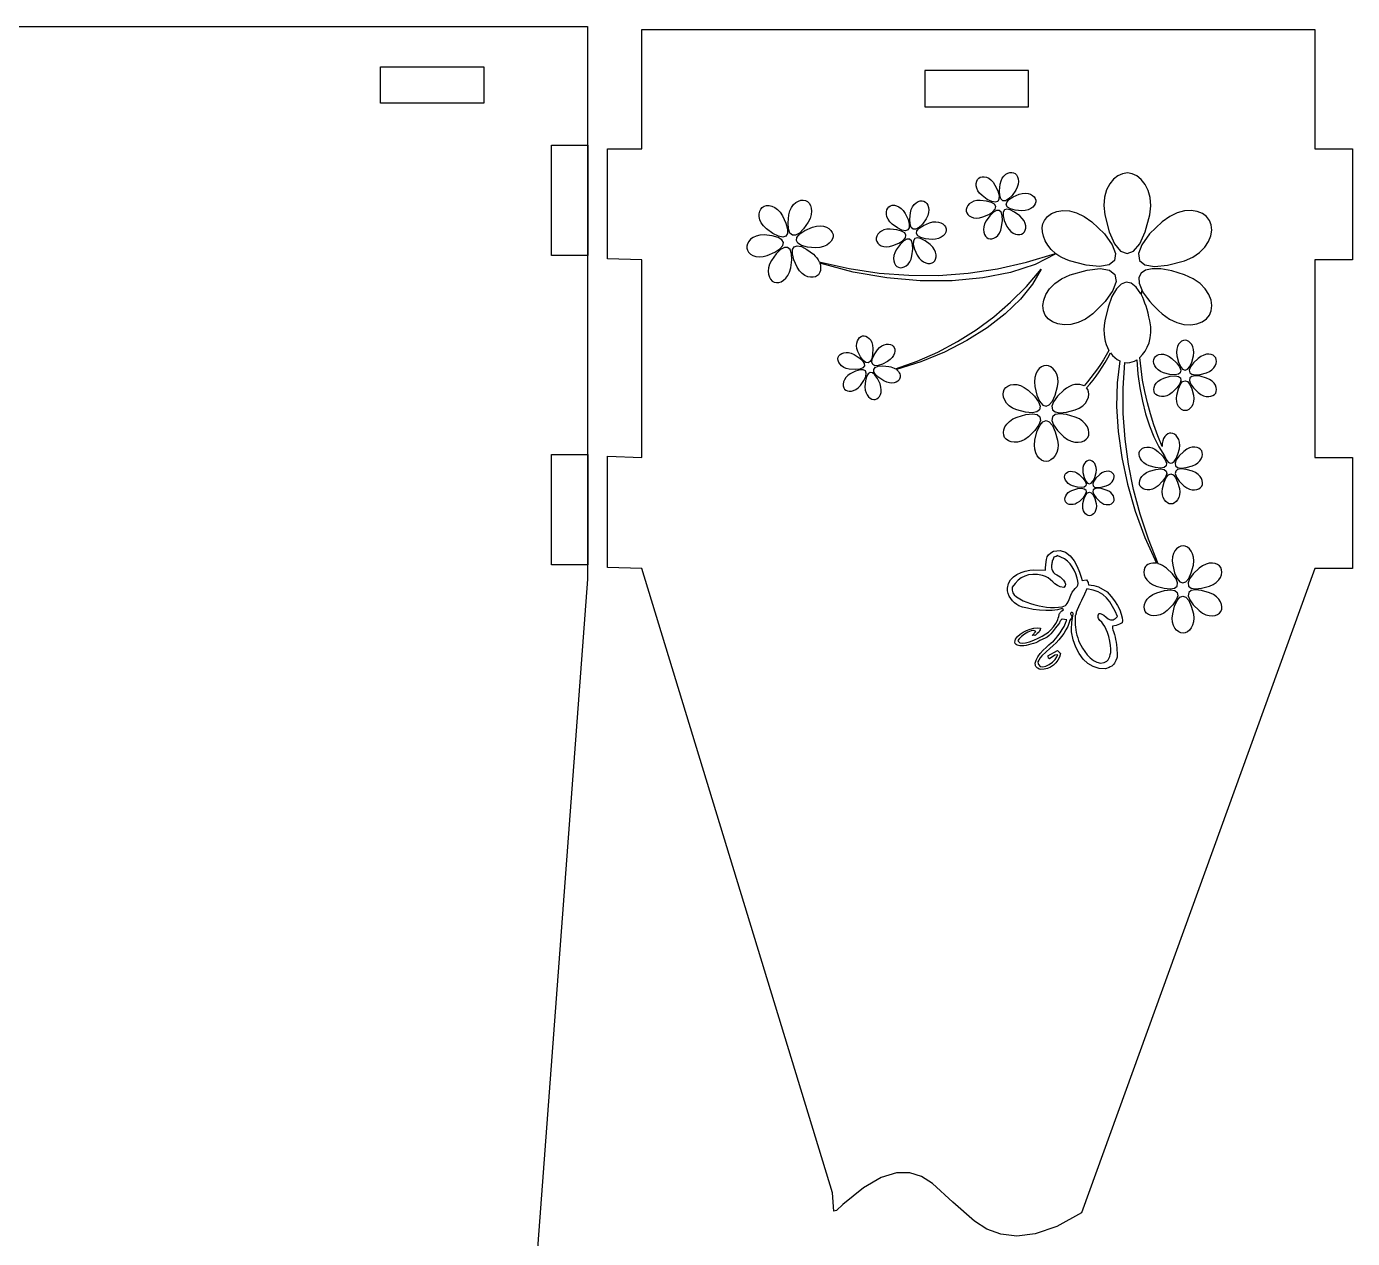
# Model space of a CAD drawing. Extents: x -1652 to 1470, y -458 to 1785.
# Drawn here: x 376 to 503.8, y 1661.8 to 1778.6 of the extents above; entities that cross this region are included whole.
import ezdxf

# ---------------------------------------------------------------- set-up
doc = ezdxf.new("R2010")
doc.units = 0
doc.layers.add('LAYER_1', color=7, linetype='CONTINUOUS')

msp = doc.modelspace()

# ---------------------------------------------------------------- linework, layer by layer
at = {"layer": 'LAYER_1', "color": 240}
for points in [[(406.9325, 1458.8646), (375.1075, 1458.5896), (373.5325, 1458.8146), (372.6075, 1459.5896), (372.1325, 1460.7646), (371.9575, 1462.2396), (350.3575, 1725.3146), (350.3575, 1778.5896), (430.0825, 1778.5896), (430.0825, 1725.3146), (410.4575, 1462.6146), (410.0825, 1461.1396), (409.4075, 1460.0146), (408.3575, 1459.2396), (406.9325, 1458.8646)], [(477.7075, 1664.2646), (475.3075, 1662.9396), (473.2325, 1662.2396), (471.4575, 1661.9896), (469.9075, 1662.1896), (468.5575, 1662.6896), (467.3825, 1663.4396), (465.3075, 1665.2896), (463.3325, 1667.0896), (462.2825, 1667.7396), (461.1325, 1668.0896), (459.8575, 1668.0896), (458.3825, 1667.6646), (456.6825, 1666.6646), (454.7075, 1665.0646), (454.0825, 1664.4896), (453.8325, 1664.4146), (453.7075, 1666.1646), (435.3075, 1726.3396), (432.0075, 1726.4396), (432.0075, 1737.1646), (435.3075, 1737.0646), (435.3075, 1756.0896), (432.0075, 1756.1896), (432.0075, 1766.8146), (435.3075, 1766.8146), (435.3075, 1778.3146), (500.1825, 1778.3146), (500.1825, 1766.8146), (503.8075, 1766.8146), (503.8075, 1756.0896), (500.1825, 1756.0896), (500.1825, 1737.0646), (503.8075, 1737.0646), (503.8075, 1726.3396), (500.1825, 1726.3396), (477.7075, 1664.2646)], [(420.1075, 1774.6896), (420.1075, 1771.1896), (410.1325, 1771.1896), (410.1325, 1774.6896), (420.1075, 1774.6896)], [(462.6075, 1774.3396), (462.6075, 1770.8396), (472.5825, 1770.8396), (472.5825, 1774.3396), (462.6075, 1774.3396)], [(430.1075, 1756.5146), (426.6075, 1756.5146), (426.6075, 1767.1646), (430.1075, 1767.1646), (430.1075, 1756.5146)], [(430.1075, 1726.6896), (426.6075, 1726.6896), (426.6075, 1737.3396), (430.1075, 1737.3396), (430.1075, 1726.6896)]]:
    msp.add_lwpolyline(points, close=True, dxfattribs=at)
at = {"layer": 'LAYER_1', "color": 250}
for points in [[(467.7885, 1763.967), (467.9359, 1764.054), (468.114, 1764.1016), (468.3143, 1764.1053), (468.5284, 1764.0608), (468.7479, 1763.9636), (468.9643, 1763.8095), (469.1692, 1763.5939), (469.3543, 1763.3126), (469.6201, 1762.7449), (469.7455, 1762.2877), (469.7405, 1761.9487), (469.615, 1761.7357), (469.3789, 1761.6565), (469.0423, 1761.7186), (468.6149, 1761.93), (468.1069, 1762.2983), (467.8767, 1762.5262), (467.7113, 1762.7662), (467.6056, 1763.0095), (467.5542, 1763.2472), (467.552, 1763.4706), (467.5938, 1763.6709), (467.6744, 1763.8393), (467.7885, 1763.967)], [(471.1404, 1764.5002), (471.2891, 1764.4159), (471.419, 1764.2853), (471.5222, 1764.1135), (471.5905, 1763.9056), (471.616, 1763.6667), (471.5908, 1763.4019), (471.5068, 1763.1164), (471.3561, 1762.8152), (470.9972, 1762.3019), (470.6638, 1761.9652), (470.3677, 1761.8003), (470.1205, 1761.8026), (469.9339, 1761.9673), (469.8196, 1762.2899), (469.7894, 1762.7656), (469.8548, 1763.3898), (469.9367, 1763.7032), (470.0617, 1763.9664), (470.2195, 1764.1796), (470.3997, 1764.343), (470.5922, 1764.4566), (470.7867, 1764.5205), (470.9728, 1764.535), (471.1404, 1764.5002)], [(482.1139, 1764.4748), (481.6588, 1764.4059), (481.2061, 1764.2026), (480.7812, 1763.8699), (480.4089, 1763.413), (480.1145, 1762.8369), (479.923, 1762.1467), (479.8595, 1761.3475), (479.9492, 1760.4444), (480.3563, 1758.807), (480.8696, 1757.6384), (481.4552, 1756.9381), (482.0789, 1756.7056), (482.7069, 1756.9405), (483.305, 1757.6422), (483.8393, 1758.8103), (484.2757, 1760.4444), (484.3721, 1761.3118), (484.312, 1762.0942), (484.1214, 1762.7822), (483.8261, 1763.3663), (483.4519, 1763.8371), (483.0245, 1764.1851), (482.5699, 1764.4008), (482.1139, 1764.4748)], [(473.2788, 1761.8634), (473.2801, 1761.6924), (473.2319, 1761.5145), (473.1346, 1761.3392), (472.9887, 1761.176), (472.7945, 1761.0344), (472.5524, 1760.924), (472.2628, 1760.8542), (471.9261, 1760.8346), (471.3024, 1760.8883), (470.8443, 1761.0083), (470.5535, 1761.1821), (470.4319, 1761.3972), (470.4813, 1761.641), (470.7036, 1761.9011), (471.1005, 1762.165), (471.6739, 1762.4201), (471.9863, 1762.5062), (472.2768, 1762.53), (472.5404, 1762.5004), (472.772, 1762.4262), (472.9666, 1762.3165), (473.1193, 1762.1802), (473.225, 1762.0262), (473.2788, 1761.8634)], [(446.9312, 1761.1576), (447.1145, 1761.2651), (447.3357, 1761.3236), (447.5845, 1761.3279), (447.8502, 1761.2724), (448.1225, 1761.1518), (448.3911, 1760.9605), (448.6453, 1760.6931), (448.8748, 1760.3443), (449.2046, 1759.64), (449.3602, 1759.0728), (449.354, 1758.6523), (449.1982, 1758.3881), (448.9053, 1758.2898), (448.4876, 1758.367), (447.9573, 1758.6294), (447.3268, 1759.0866), (447.0411, 1759.3694), (446.8359, 1759.6671), (446.7047, 1759.9689), (446.6409, 1760.264), (446.6382, 1760.5412), (446.69, 1760.7899), (446.7899, 1760.999), (446.9312, 1761.1576)], [(451.0919, 1761.8187), (451.2764, 1761.7138), (451.4376, 1761.5517), (451.5656, 1761.3385), (451.6504, 1761.0806), (451.6821, 1760.7843), (451.6507, 1760.4558), (451.5464, 1760.1016), (451.3591, 1759.7279), (450.9137, 1759.0905), (450.5001, 1758.6723), (450.1327, 1758.4675), (449.826, 1758.4703), (449.5945, 1758.6748), (449.4527, 1759.0753), (449.4152, 1759.6658), (449.4965, 1760.4405), (449.5979, 1760.8295), (449.7528, 1761.1562), (449.9484, 1761.4207), (450.172, 1761.6234), (450.4109, 1761.7643), (450.6524, 1761.8437), (450.8836, 1761.8618), (451.0919, 1761.8187)], [(459.1282, 1761.2234), (459.2769, 1761.3108), (459.4563, 1761.3584), (459.658, 1761.3619), (459.8735, 1761.3169), (460.0944, 1761.219), (460.3121, 1761.0637), (460.5184, 1760.8468), (460.7046, 1760.5637), (460.9719, 1759.9927), (461.098, 1759.5328), (461.0929, 1759.1918), (460.9666, 1758.9776), (460.7291, 1758.8978), (460.3904, 1758.9604), (459.9604, 1759.1732), (459.4492, 1759.5439), (459.2175, 1759.7732), (459.0511, 1760.0147), (458.9447, 1760.2595), (458.893, 1760.4987), (458.8907, 1760.7236), (458.9327, 1760.9252), (459.0136, 1761.0948), (459.1282, 1761.2234)], [(462.5019, 1761.759), (462.6515, 1761.6742), (462.7822, 1761.5429), (462.886, 1761.3701), (462.9549, 1761.1611), (462.9806, 1760.9208), (462.9552, 1760.6545), (462.8706, 1760.3672), (462.7187, 1760.0642), (462.3575, 1759.5475), (462.0221, 1759.2084), (461.7242, 1759.0424), (461.4755, 1759.0447), (461.2878, 1759.2105), (461.1729, 1759.5351), (461.1425, 1760.0139), (461.2083, 1760.6421), (461.2906, 1760.9574), (461.4163, 1761.2222), (461.575, 1761.4367), (461.7564, 1761.6011), (461.9502, 1761.7153), (462.1459, 1761.7796), (462.3332, 1761.7941), (462.5019, 1761.759)], [(466.574, 1760.7965), (466.6259, 1760.6334), (466.7268, 1760.4791), (466.8736, 1760.3426), (467.0628, 1760.2328), (467.2912, 1760.1585), (467.5553, 1760.1287), (467.852, 1760.1523), (468.1778, 1760.2382), (468.7543, 1760.4829), (469.1527, 1760.7392), (469.3752, 1760.9946), (469.424, 1761.2368), (469.3012, 1761.4532), (469.0091, 1761.6314), (468.5498, 1761.759), (467.9256, 1761.8236), (467.6019, 1761.8085), (467.3185, 1761.7409), (467.0773, 1761.631), (466.8804, 1761.4887), (466.7297, 1761.3241), (466.6271, 1761.1471), (466.5745, 1760.9679), (466.574, 1760.7965)], [(472.0691, 1758.6645), (472.1843, 1758.7905), (472.2673, 1758.9548), (472.312, 1759.1499), (472.3124, 1759.3686), (472.2626, 1759.6034), (472.1565, 1759.847), (471.988, 1760.0922), (471.7513, 1760.3315), (471.2507, 1760.7084), (470.8293, 1760.9253), (470.4966, 1760.9903), (470.2623, 1760.9116), (470.136, 1760.6971), (470.1275, 1760.355), (470.2464, 1759.8933), (470.5024, 1759.3201), (470.6775, 1759.0478), (470.878, 1758.8364), (471.0941, 1758.6828), (471.3162, 1758.5836), (471.5345, 1758.5354), (471.7392, 1758.5351), (471.9206, 1758.5792), (472.0691, 1758.6645)], [(474.1154, 1759.9055), (474.4022, 1760.2651), (474.8043, 1760.5553), (475.3045, 1760.7569), (475.886, 1760.8508), (476.5318, 1760.8178), (477.225, 1760.6386), (477.9486, 1760.2942), (478.6857, 1759.7653), (479.9003, 1758.593), (480.656, 1757.5635), (480.97, 1756.7061), (480.8598, 1756.0497), (480.3427, 1755.6234), (479.4362, 1755.4562), (478.1576, 1755.5773), (476.5242, 1756.0156), (476.1534, 1756.1565), (475.8126, 1756.3184), (475.5013, 1756.4991), (475.2191, 1756.6962), (473.2335, 1755.6676), (470.8603, 1754.8839), (468.1709, 1754.353), (465.2365, 1754.0828), (462.1284, 1754.0814), (458.918, 1754.3567), (455.6765, 1754.9165), (452.4753, 1755.7689), (452.5263, 1755.5808), (452.5506, 1755.3991), (452.5502, 1755.2263), (452.527, 1755.0646), (452.4829, 1754.9163), (452.4198, 1754.784), (452.3397, 1754.6698), (452.2445, 1754.5762), (452.06, 1754.4703), (451.8346, 1754.4155), (451.5805, 1754.416), (451.3096, 1754.4757), (451.0341, 1754.5988), (450.766, 1754.7895), (450.5174, 1755.0518), (450.3003, 1755.3899), (449.9827, 1756.1014), (449.8351, 1756.6745), (449.8456, 1757.0991), (450.0021, 1757.3653), (450.2928, 1757.4629), (450.7056, 1757.3821), (451.2286, 1757.1126), (451.8499, 1756.6447), (452.0369, 1756.4679), (452.1922, 1756.2872), (452.3175, 1756.1045), (452.4144, 1755.9218), (455.3136, 1755.2693), (458.1981, 1754.8325), (461.0679, 1754.6109), (463.923, 1754.6041), (466.7633, 1754.8116), (469.5887, 1755.2329), (472.3991, 1755.8677), (475.1945, 1756.7155), (474.7719, 1757.0971), (474.4359, 1757.5089), (474.1843, 1757.9383), (474.0148, 1758.3727), (473.9254, 1758.7992), (473.9138, 1759.2054), (473.9779, 1759.5783), (474.1154, 1759.9055)], [(464.6533, 1759.1057), (464.6546, 1758.9338), (464.6061, 1758.7549), (464.5082, 1758.5786), (464.3614, 1758.4144), (464.166, 1758.2719), (463.9225, 1758.1607), (463.6312, 1758.0904), (463.2925, 1758.0704), (462.6645, 1758.1245), (462.2033, 1758.2452), (461.9106, 1758.4202), (461.7883, 1758.6366), (461.8381, 1758.8821), (462.0619, 1759.1439), (462.4614, 1759.4097), (463.0385, 1759.6667), (463.353, 1759.7531), (463.6454, 1759.7769), (463.9106, 1759.747), (464.1435, 1759.6723), (464.3393, 1759.5619), (464.4929, 1759.4247), (464.5992, 1759.2696), (464.6533, 1759.1057)], [(468.7125, 1758.1602), (468.8796, 1758.1238), (469.0636, 1758.1343), (469.2551, 1758.1934), (469.4448, 1758.3024), (469.6232, 1758.4631), (469.7811, 1758.677), (469.909, 1758.9456), (469.9976, 1759.2705), (470.0741, 1759.8922), (470.0514, 1760.3654), (469.9415, 1760.6859), (469.7561, 1760.8493), (469.5072, 1760.8512), (469.2067, 1760.6875), (468.8663, 1760.3537), (468.498, 1759.8455), (468.3497, 1759.5575), (468.2667, 1759.2782), (468.2415, 1759.0143), (468.2664, 1758.7725), (468.3336, 1758.5595), (468.4354, 1758.382), (468.5643, 1758.2467), (468.7125, 1758.1602)], [(490.0336, 1759.9055), (489.7464, 1760.2651), (489.344, 1760.5553), (488.8434, 1760.7569), (488.2616, 1760.8508), (487.6155, 1760.8178), (486.922, 1760.6386), (486.1981, 1760.2942), (485.4608, 1759.7653), (484.2469, 1758.5929), (483.4919, 1757.5635), (483.1785, 1756.706), (483.2892, 1756.0495), (483.8066, 1755.6232), (484.7133, 1755.456), (485.9919, 1755.5771), (487.625, 1756.0156), (488.4238, 1756.3657), (489.0709, 1756.8093), (489.571, 1757.319), (489.929, 1757.8676), (490.1494, 1758.4278), (490.2372, 1758.9724), (490.197, 1759.4741), (490.0336, 1759.9055)], [(445.4244, 1757.222), (445.4887, 1757.0199), (445.614, 1756.8286), (445.7961, 1756.6594), (446.0309, 1756.5231), (446.3143, 1756.4308), (446.6423, 1756.3937), (447.0105, 1756.4226), (447.4151, 1756.5287), (448.1305, 1756.8326), (448.625, 1757.1509), (448.9011, 1757.468), (448.9616, 1757.7687), (448.8092, 1758.0374), (448.4467, 1758.2588), (447.8766, 1758.4174), (447.1017, 1758.4979), (446.7001, 1758.4789), (446.3484, 1758.3949), (446.0492, 1758.2582), (445.8048, 1758.0814), (445.6177, 1757.8769), (445.4903, 1757.6572), (445.4251, 1757.4348), (445.4244, 1757.222)], [(453.7444, 1758.5462), (453.746, 1758.3341), (453.6863, 1758.1134), (453.5657, 1757.8959), (453.3848, 1757.6935), (453.144, 1757.5178), (452.8439, 1757.3807), (452.4848, 1757.2939), (452.0674, 1757.2691), (451.2928, 1757.3358), (450.7239, 1757.4848), (450.3628, 1757.7005), (450.2119, 1757.9675), (450.2733, 1758.2702), (450.5493, 1758.5933), (451.0421, 1758.921), (451.7539, 1759.2381), (452.1415, 1759.3447), (452.5019, 1759.374), (452.8288, 1759.337), (453.116, 1759.2448), (453.3573, 1759.1086), (453.5466, 1758.9393), (453.6777, 1758.7482), (453.7444, 1758.5462)], [(457.9062, 1758.0321), (457.9583, 1757.8682), (458.0599, 1757.7132), (458.2076, 1757.5759), (458.398, 1757.4654), (458.6279, 1757.3906), (458.8938, 1757.3604), (459.1923, 1757.384), (459.5203, 1757.4701), (460.1006, 1757.7164), (460.5016, 1757.9744), (460.7255, 1758.2316), (460.7747, 1758.4753), (460.6511, 1758.6932), (460.357, 1758.8727), (459.8947, 1759.0013), (459.2663, 1759.0664), (458.9407, 1759.051), (458.6555, 1758.9829), (458.4129, 1758.8722), (458.2147, 1758.7289), (458.063, 1758.5632), (457.9596, 1758.3851), (457.9067, 1758.2047), (457.9062, 1758.0321)], [(448.0782, 1753.9503), (448.2857, 1753.9052), (448.5141, 1753.9183), (448.7519, 1753.9915), (448.9872, 1754.1268), (449.2086, 1754.3262), (449.4044, 1754.5916), (449.563, 1754.925), (449.6728, 1755.3284), (449.7678, 1756.1), (449.7397, 1756.6873), (449.6034, 1757.085), (449.3734, 1757.2876), (449.0647, 1757.2899), (448.6918, 1757.0866), (448.2695, 1756.6722), (447.8125, 1756.0415), (447.6282, 1755.6844), (447.5251, 1755.338), (447.4938, 1755.0106), (447.5247, 1754.7106), (447.6081, 1754.4462), (447.7346, 1754.2258), (447.8945, 1754.0577), (448.0782, 1753.9503)], [(460.058, 1755.38), (460.2265, 1755.3432), (460.4118, 1755.3537), (460.6046, 1755.413), (460.7955, 1755.5227), (460.9751, 1755.6843), (461.1339, 1755.8995), (461.2626, 1756.1698), (461.3518, 1756.4967), (461.4287, 1757.1223), (461.4058, 1757.5985), (461.2952, 1757.921), (461.1087, 1758.0854), (460.8583, 1758.0874), (460.5559, 1757.9226), (460.2136, 1757.5867), (459.8431, 1757.0754), (459.6937, 1756.7856), (459.6101, 1756.5045), (459.5847, 1756.239), (459.6097, 1755.9957), (459.6772, 1755.7814), (459.7797, 1755.6029), (459.9092, 1755.4668), (460.058, 1755.38)], [(463.4364, 1755.8865), (463.5523, 1756.0134), (463.6359, 1756.1788), (463.6809, 1756.3752), (463.6815, 1756.5952), (463.6313, 1756.8316), (463.5245, 1757.0768), (463.355, 1757.3234), (463.1165, 1757.5642), (462.6127, 1757.9435), (462.1886, 1758.1619), (461.8539, 1758.2275), (461.6181, 1758.1484), (461.4912, 1757.9326), (461.4827, 1757.5884), (461.6024, 1757.1238), (461.86, 1756.547), (462.0361, 1756.2728), (462.2378, 1756.0601), (462.4553, 1755.9054), (462.6787, 1755.8055), (462.8983, 1755.757), (463.1044, 1755.7565), (463.287, 1755.8008), (463.4364, 1755.8865)], [(473.803, 1755.1898), (472.9762, 1753.7493), (471.8029, 1752.3075), (470.3255, 1750.8982), (468.5864, 1749.5554), (466.628, 1748.3129), (464.4928, 1747.2045), (462.2232, 1746.2641), (459.8616, 1745.5257), (459.9681, 1745.4278), (460.0553, 1745.3235), (460.1234, 1745.2148), (460.1729, 1745.1041), (460.2039, 1744.9936), (460.2167, 1744.8856), (460.2117, 1744.7822), (460.189, 1744.6857), (460.1151, 1744.5462), (459.9954, 1744.4225), (459.8357, 1744.3221), (459.6421, 1744.2523), (459.4204, 1744.2204), (459.1766, 1744.2339), (458.9166, 1744.3), (458.6465, 1744.4262), (458.1653, 1744.747), (457.8456, 1745.0482), (457.684, 1745.3189), (457.6768, 1745.548), (457.8205, 1745.7244), (458.1116, 1745.8372), (458.5466, 1745.8753), (459.1219, 1745.8277), (459.3094, 1745.7908), (459.4785, 1745.7389), (459.6296, 1745.6738), (459.7628, 1745.5976), (461.8514, 1746.3406), (463.8444, 1747.2145), (465.742, 1748.2191), (467.5442, 1749.3539), (469.2513, 1750.6186), (470.8634, 1752.0131), (472.3806, 1753.5369), (473.803, 1755.1898)], [(474.1969, 1750.7617), (474.0289, 1751.1911), (473.9787, 1751.6852), (474.0545, 1752.2197), (474.2642, 1752.7703), (474.6161, 1753.3129), (475.1182, 1753.8233), (475.7786, 1754.2772), (476.6055, 1754.6504), (478.227, 1755.117), (479.4956, 1755.2571), (480.3947, 1755.1004), (480.9077, 1754.6765), (481.0183, 1754.0153), (480.7098, 1753.1465), (479.9658, 1752.0997), (478.7697, 1750.9048), (478.0666, 1750.3881), (477.359, 1750.0492), (476.6678, 1749.8705), (476.0141, 1749.8342), (475.4191, 1749.9228), (474.9038, 1750.1187), (474.4894, 1750.4042), (474.1969, 1750.7617)], [(478.1875, 1743.7577), (478.4988, 1744.1158), (478.8048, 1744.4949), (479.1046, 1744.8939), (479.3973, 1745.3116), (479.6821, 1745.7469), (479.958, 1746.1985), (480.2243, 1746.6653), (480.48, 1747.1462), (480.6809, 1746.8972), (480.8992, 1746.6843), (481.1308, 1746.5081), (481.3717, 1746.3696), (481.1202, 1744.2576), (481.0715, 1741.9717), (481.2238, 1739.552), (481.5751, 1737.0387), (482.1236, 1734.4718), (482.8674, 1731.8915), (483.8046, 1729.338), (484.9333, 1726.8512), (484.7395, 1726.872), (484.5563, 1726.8674), (484.3857, 1726.8399), (484.2297, 1726.7915), (484.0903, 1726.7247), (483.9695, 1726.6416), (483.8694, 1726.5445), (483.7919, 1726.4358), (483.7163, 1726.2369), (483.6976, 1726.0058), (483.738, 1725.7548), (483.8395, 1725.4967), (484.0044, 1725.244), (484.2349, 1725.0092), (484.533, 1724.8049), (484.901, 1724.6436), (485.6536, 1724.4418), (486.2427, 1724.3861), (486.6604, 1724.4631), (486.8986, 1724.6595), (486.9494, 1724.9619), (486.8047, 1725.3569), (486.4565, 1725.8311), (485.8968, 1726.3711), (485.6928, 1726.5279), (485.4899, 1726.6529), (485.2898, 1726.7479), (485.0942, 1726.8149), (484.1348, 1729.1892), (483.3348, 1731.578), (482.6939, 1733.9811), (482.2119, 1736.3984), (481.8886, 1738.8299), (481.7236, 1741.2756), (481.7166, 1743.7352), (481.8675, 1746.2087), (482.1139, 1746.1879), (482.3374, 1746.2061), (482.5637, 1746.26), (482.7897, 1746.3484), (483.0124, 1746.4702), (483.1261, 1745.0937), (483.3084, 1743.7575), (483.5562, 1742.4729), (483.8669, 1741.2513), (484.2374, 1740.1042), (484.6649, 1739.043), (485.1464, 1738.0791), (485.6792, 1737.2239), (485.8457, 1736.8555), (486.0323, 1736.6165), (486.231, 1736.507), (486.4337, 1736.5267), (486.6323, 1736.6755), (486.8187, 1736.9534), (486.9849, 1737.3602), (487.1228, 1737.8957), (487.1587, 1738.2199), (487.1362, 1738.5124), (487.065, 1738.7696), (486.9547, 1738.9879), (486.8148, 1739.1639), (486.6552, 1739.294), (486.4854, 1739.3746), (486.315, 1739.4023), (486.1582, 1739.3803), (486.0016, 1739.3155), (485.8525, 1739.2092), (485.7184, 1739.063), (485.6065, 1738.8783), (485.5243, 1738.6567), (485.4791, 1738.3997), (485.4784, 1738.1087), (485.0509, 1739.1494), (484.6683, 1740.1995), (484.3305, 1741.259), (484.0376, 1742.328), (483.7897, 1743.4063), (483.5868, 1744.4941), (483.4289, 1745.5913), (483.3162, 1746.6979), (483.5855, 1746.972), (483.8274, 1747.2991), (484.0342, 1747.6764), (484.1984, 1748.1012), (484.3123, 1748.5707), (484.3682, 1749.0821), (484.3585, 1749.6325), (484.2757, 1750.2193), (484.1929, 1750.6052), (484.1044, 1750.97), (484.0107, 1751.3138), (483.912, 1751.6366), (483.8086, 1751.9384), (483.7009, 1752.2192), (483.5892, 1752.479), (483.4739, 1752.7178), (483.5306, 1753.1328), (483.6754, 1752.8877), (483.8473, 1752.632), (484.0465, 1752.3664), (484.2734, 1752.0911), (484.5281, 1751.8068), (484.8109, 1751.5137), (485.1221, 1751.2124), (485.4619, 1750.9033), (486.1653, 1750.3871), (486.8734, 1750.0486), (487.5651, 1749.8701), (488.2193, 1749.834), (488.8146, 1749.9228), (489.33, 1750.1187), (489.7442, 1750.4042), (490.0361, 1750.7617), (490.2043, 1751.1911), (490.2547, 1751.6852), (490.1792, 1752.2197), (489.9697, 1752.7703), (489.618, 1753.3129), (489.1162, 1753.8233), (488.4561, 1754.2772), (487.6297, 1754.6504), (486.3915, 1755.0294), (485.346, 1755.224), (484.4998, 1755.2462), (483.8598, 1755.1084), (483.4326, 1754.8227), (483.2249, 1754.4013), (483.2435, 1753.8564), (483.4949, 1753.2001), (483.4193, 1752.8215), (482.9679, 1753.4794), (482.4898, 1753.8569), (482.001, 1753.9537), (481.5172, 1753.7697), (481.0543, 1753.3044), (480.6281, 1752.5578), (480.2546, 1751.5295), (479.9496, 1750.2193), (479.8867, 1749.782), (479.8606, 1749.3671), (479.8687, 1748.9752), (479.9084, 1748.6066), (479.977, 1748.262), (480.072, 1747.9419), (480.1907, 1747.6468), (480.3306, 1747.3772), (480.0732, 1746.9196), (479.8039, 1746.4703), (479.5226, 1746.0291), (479.2294, 1745.5962), (478.9242, 1745.1714), (478.6071, 1744.7548), (478.2781, 1744.3464), (477.9372, 1743.9461), (477.7513, 1744.0251), (477.5418, 1744.075), (477.312, 1744.0918), (477.0656, 1744.0717), (476.8061, 1744.0104), (476.5369, 1743.9041), (476.2616, 1743.7488), (475.9837, 1743.5405), (475.3694, 1742.9473), (474.9874, 1742.4264), (474.8288, 1741.9926), (474.8849, 1741.6604), (475.1467, 1741.4446), (475.6055, 1741.36), (476.2525, 1741.4212), (477.0788, 1741.6429), (477.4829, 1741.8201), (477.8102, 1742.0445), (478.0633, 1742.3024), (478.2445, 1742.58), (478.3561, 1742.8634), (478.4006, 1743.1389), (478.3803, 1743.3927), (478.2977, 1743.611), (478.1875, 1743.7577)], [(456.5966, 1748.7751), (456.7539, 1748.7823), (456.9193, 1748.7443), (457.0841, 1748.6612), (457.2395, 1748.5329), (457.3767, 1748.3595), (457.4872, 1748.1409), (457.5621, 1747.8773), (457.5926, 1747.5686), (457.5656, 1746.9921), (457.4716, 1746.5658), (457.3221, 1746.2917), (457.1285, 1746.172), (456.9022, 1746.2086), (456.6545, 1746.4037), (456.397, 1746.7595), (456.141, 1747.2779), (456.0506, 1747.5622), (456.0185, 1747.8286), (456.0365, 1748.0721), (456.0966, 1748.2879), (456.1907, 1748.471), (456.3108, 1748.6165), (456.4488, 1748.7195), (456.5966, 1748.7751)], [(487.6829, 1748.354), (487.5138, 1748.3284), (487.3457, 1748.2528), (487.1878, 1748.1292), (487.0496, 1747.9594), (486.9403, 1747.7454), (486.8693, 1747.4889), (486.8459, 1747.192), (486.8795, 1746.8564), (487.0306, 1746.2489), (487.2211, 1745.8154), (487.4384, 1745.5555), (487.6699, 1745.4692), (487.9029, 1745.5563), (488.1248, 1745.8167), (488.323, 1746.2501), (488.4848, 1746.8564), (488.5208, 1747.1785), (488.4986, 1747.4692), (488.4279, 1747.7248), (488.3183, 1747.9419), (488.1794, 1748.1169), (488.0208, 1748.2463), (487.8521, 1748.3265), (487.6829, 1748.354)], [(454.2471, 1746.7119), (454.3196, 1746.852), (454.4352, 1746.9764), (454.5896, 1747.0776), (454.7784, 1747.148), (454.997, 1747.1801), (455.2413, 1747.1664), (455.5068, 1747.0993), (455.789, 1746.9712), (456.275, 1746.6599), (456.5974, 1746.3655), (456.76, 1746.0991), (456.767, 1745.8716), (456.6221, 1745.6938), (456.3292, 1745.5768), (455.8924, 1745.5314), (455.3156, 1745.5686), (455.0242, 1745.6329), (454.7775, 1745.7385), (454.5755, 1745.876), (454.4187, 1746.036), (454.3072, 1746.2089), (454.2412, 1746.3855), (454.2211, 1746.5563), (454.2471, 1746.7119)], [(459.5579, 1747.7718), (459.6429, 1747.6392), (459.6928, 1747.4771), (459.7033, 1747.2928), (459.6699, 1747.094), (459.5884, 1746.8884), (459.4543, 1746.6834), (459.2634, 1746.4867), (459.0112, 1746.3058), (458.4986, 1746.0408), (458.0825, 1745.9089), (457.7704, 1745.9013), (457.5699, 1746.0091), (457.4885, 1746.2235), (457.5338, 1746.5355), (457.7133, 1746.9365), (458.0345, 1747.4175), (458.2355, 1747.638), (458.4501, 1747.7991), (458.6699, 1747.9054), (458.8867, 1747.9613), (459.0922, 1747.9713), (459.278, 1747.9401), (459.436, 1747.8721), (459.5579, 1747.7718)], [(484.7138, 1746.6565), (484.8202, 1746.7901), (484.9694, 1746.8979), (485.155, 1746.9727), (485.3709, 1747.0075), (485.6106, 1746.9952), (485.868, 1746.9287), (486.1365, 1746.8009), (486.4101, 1746.6047), (486.8609, 1746.1696), (487.1414, 1745.7874), (487.2579, 1745.4691), (487.2169, 1745.2253), (487.025, 1745.0669), (486.6884, 1745.0048), (486.2138, 1745.0497), (485.6075, 1745.2124), (485.311, 1745.3426), (485.0708, 1745.5074), (484.8852, 1745.6967), (484.7523, 1745.9004), (484.6704, 1746.1083), (484.6379, 1746.3104), (484.6529, 1746.4965), (484.7138, 1746.6565)], [(490.6229, 1746.6565), (490.5163, 1746.7901), (490.3669, 1746.8979), (490.181, 1746.9727), (489.965, 1747.0075), (489.725, 1746.9952), (489.4675, 1746.9287), (489.1987, 1746.8009), (488.9249, 1746.6047), (488.4745, 1746.1696), (488.1943, 1745.7874), (488.078, 1745.4691), (488.1191, 1745.2253), (488.3112, 1745.0669), (488.6477, 1745.0048), (489.1223, 1745.0497), (489.7284, 1745.2124), (490.025, 1745.3426), (490.2653, 1745.5074), (490.4511, 1745.6967), (490.5841, 1745.9004), (490.666, 1746.1083), (490.6986, 1746.3104), (490.6837, 1746.4965), (490.6229, 1746.6565)], [(474.2901, 1745.9235), (474.0599, 1745.8886), (473.8309, 1745.7858), (473.6159, 1745.6175), (473.4276, 1745.3863), (473.2787, 1745.0948), (473.1818, 1744.7455), (473.1497, 1744.341), (473.195, 1743.8838), (473.4009, 1743.0554), (473.6606, 1742.4641), (473.9569, 1742.1098), (474.2726, 1741.9921), (474.5903, 1742.1109), (474.893, 1742.466), (475.1633, 1743.057), (475.3841, 1743.8838), (475.4329, 1744.3227), (475.4025, 1744.7186), (475.306, 1745.0668), (475.1566, 1745.3624), (474.9672, 1745.6007), (474.7509, 1745.7768), (474.5209, 1745.886), (474.2901, 1745.9235)], [(454.8603, 1743.6447), (454.9808, 1743.5433), (455.1352, 1743.473), (455.3165, 1743.4389), (455.5179, 1743.4463), (455.7324, 1743.5007), (455.9529, 1743.6073), (456.1726, 1743.7713), (456.3845, 1743.9982), (456.7131, 1744.4724), (456.8973, 1744.8679), (456.945, 1745.1764), (456.8639, 1745.389), (456.6618, 1745.4973), (456.3465, 1745.4927), (455.9258, 1745.3664), (455.4076, 1745.11), (455.1631, 1744.939), (454.9757, 1744.7469), (454.8421, 1744.5426), (454.7588, 1744.3348), (454.7223, 1744.1323), (454.7294, 1743.944), (454.7765, 1743.7785), (454.8603, 1743.6447)], [(457.822, 1742.6424), (457.9701, 1742.6963), (458.1083, 1742.795), (458.2285, 1742.9351), (458.3227, 1743.1133), (458.3826, 1743.3262), (458.4004, 1743.5703), (458.3679, 1743.8425), (458.277, 1744.1392), (458.0309, 1744.6611), (457.7806, 1745.0186), (457.5375, 1745.2142), (457.3129, 1745.2503), (457.1181, 1745.1294), (456.9646, 1744.854), (456.8636, 1744.4266), (456.8266, 1743.8496), (456.8524, 1743.5525), (456.9251, 1743.2942), (457.0351, 1743.0764), (457.1734, 1742.9003), (457.3305, 1742.7674), (457.4971, 1742.6792), (457.6641, 1742.637), (457.822, 1742.6424)], [(484.7432, 1743.2625), (484.681, 1743.4218), (484.6625, 1743.6051), (484.6907, 1743.8035), (484.7686, 1744.0079), (484.8993, 1744.2094), (485.0857, 1744.3989), (485.3309, 1744.5674), (485.6379, 1744.706), (486.2398, 1744.8793), (486.7107, 1744.9313), (487.0445, 1744.8731), (487.2349, 1744.7157), (487.276, 1744.4702), (487.1615, 1744.1476), (486.8853, 1743.759), (486.4414, 1743.3154), (486.1802, 1743.1237), (485.9174, 1742.9979), (485.6607, 1742.9315), (485.418, 1742.9181), (485.1971, 1742.951), (485.0058, 1743.0237), (484.8519, 1743.1297), (484.7432, 1743.2625)], [(487.6829, 1741.5648), (487.5136, 1741.5904), (487.3454, 1741.6658), (487.1875, 1741.7893), (487.0493, 1741.9589), (486.9401, 1742.1728), (486.8692, 1742.429), (486.8459, 1742.7257), (486.8795, 1743.061), (487.0306, 1743.6688), (487.2211, 1744.1025), (487.4384, 1744.3624), (487.6699, 1744.4486), (487.9029, 1744.3613), (488.1248, 1744.1008), (488.323, 1743.6673), (488.4848, 1743.061), (488.5208, 1742.7389), (488.4986, 1742.4485), (488.4279, 1742.1931), (488.3183, 1741.9762), (488.1794, 1741.8015), (488.0208, 1741.6723), (487.8521, 1741.5923), (487.6829, 1741.5648)], [(490.6232, 1743.2625), (490.6859, 1743.4218), (490.7049, 1743.6051), (490.6771, 1743.8035), (490.5995, 1744.0079), (490.4691, 1744.2094), (490.2829, 1744.3989), (490.0378, 1744.5674), (489.7309, 1744.706), (489.1284, 1744.8793), (488.6572, 1744.9313), (488.3232, 1744.873), (488.1326, 1744.7156), (488.0914, 1744.47), (488.2057, 1744.1473), (488.4816, 1743.7585), (488.9251, 1743.3147), (489.1864, 1743.1232), (489.4494, 1742.9976), (489.7063, 1742.9314), (489.9491, 1742.918), (490.17, 1742.9509), (490.3613, 1743.0237), (490.515, 1743.1297), (490.6232, 1743.2625)], [(470.243, 1743.611), (470.3881, 1743.7931), (470.5915, 1743.94), (470.8446, 1744.0421), (471.1389, 1744.0897), (471.4656, 1744.073), (471.8164, 1743.9823), (472.1825, 1743.8081), (472.5555, 1743.5405), (473.1702, 1742.9473), (473.5525, 1742.4264), (473.7115, 1741.9926), (473.6557, 1741.6604), (473.394, 1741.4446), (472.9353, 1741.36), (472.2883, 1741.4212), (471.4618, 1741.6429), (471.0577, 1741.8201), (470.7302, 1742.0445), (470.4771, 1742.3024), (470.2959, 1742.58), (470.1842, 1742.8634), (470.1398, 1743.1389), (470.1602, 1743.3927), (470.243, 1743.611)], [(470.284, 1738.9845), (470.1992, 1739.2018), (470.1739, 1739.4517), (470.2123, 1739.7222), (470.3185, 1740.0009), (470.4965, 1740.2755), (470.7506, 1740.5338), (471.0848, 1740.7635), (471.5032, 1740.9524), (472.3237, 1741.1884), (472.9656, 1741.2591), (473.4204, 1741.1798), (473.68, 1740.9653), (473.7359, 1740.6308), (473.5798, 1740.1912), (473.2032, 1739.6616), (472.598, 1739.057), (472.2422, 1738.7956), (471.8841, 1738.6242), (471.5344, 1738.5338), (471.2036, 1738.5154), (470.9026, 1738.5602), (470.6418, 1738.6593), (470.4321, 1738.8037), (470.284, 1738.9845)], [(474.2901, 1736.6706), (474.0598, 1736.7054), (473.8308, 1736.8083), (473.6158, 1736.9766), (473.4275, 1737.2077), (473.2786, 1737.4992), (473.1818, 1737.8485), (473.1498, 1738.253), (473.1953, 1738.7101), (473.4011, 1739.5386), (473.6608, 1740.1299), (473.957, 1740.4843), (474.2726, 1740.6019), (474.5903, 1740.4831), (474.893, 1740.128), (475.1633, 1739.5369), (475.3841, 1738.7101), (475.4329, 1738.2712), (475.4025, 1737.8753), (475.306, 1737.5272), (475.1566, 1737.2316), (474.9672, 1736.9934), (474.7509, 1736.8172), (474.5209, 1736.7081), (474.2901, 1736.6706)], [(478.2985, 1738.9845), (478.3837, 1739.2018), (478.4093, 1739.4517), (478.3711, 1739.7222), (478.2651, 1740.0009), (478.0871, 1740.2755), (477.8332, 1740.5338), (477.4992, 1740.7635), (477.081, 1740.9524), (476.2602, 1741.1884), (475.6182, 1741.2591), (475.1631, 1741.1798), (474.9034, 1740.9653), (474.8474, 1740.6307), (475.0034, 1740.191), (475.3797, 1739.6613), (475.9846, 1739.0565), (476.3405, 1738.7953), (476.6987, 1738.624), (477.0487, 1738.5336), (477.3796, 1738.5153), (477.6808, 1738.5602), (477.9415, 1738.6593), (478.151, 1738.8037), (478.2985, 1738.9845)], [(483.327, 1737.6946), (483.4341, 1737.829), (483.5843, 1737.9375), (483.7712, 1738.0129), (483.9884, 1738.048), (484.2297, 1738.0356), (484.4886, 1737.9687), (484.7589, 1737.8399), (485.0341, 1737.6423), (485.4879, 1737.2044), (485.7702, 1736.8199), (485.8876, 1736.4996), (485.8465, 1736.2543), (485.6533, 1736.0951), (485.3147, 1736.0326), (484.8371, 1736.0778), (484.227, 1736.2415), (483.9286, 1736.3724), (483.6868, 1736.5381), (483.4999, 1736.7286), (483.3661, 1736.9336), (483.2837, 1737.1428), (483.2508, 1737.3462), (483.2659, 1737.5335), (483.327, 1737.6946)], [(489.2734, 1737.6946), (489.1662, 1737.829), (489.0159, 1737.9375), (488.829, 1738.0129), (488.6117, 1738.048), (488.3704, 1738.0356), (488.1113, 1737.9687), (487.8409, 1737.8399), (487.5655, 1737.6423), (487.1119, 1737.2044), (486.8298, 1736.8199), (486.7127, 1736.4996), (486.754, 1736.2543), (486.9473, 1736.0951), (487.286, 1736.0326), (487.7636, 1736.0778), (488.3737, 1736.2415), (488.6721, 1736.3724), (488.9139, 1736.5381), (489.1008, 1736.7286), (489.2346, 1736.9336), (489.3169, 1737.1428), (489.3497, 1737.3462), (489.3346, 1737.5335), (489.2734, 1737.6946)], [(478.466, 1736.7828), (478.333, 1736.7627), (478.2008, 1736.7033), (478.0767, 1736.6061), (477.9679, 1736.4725), (477.8818, 1736.3042), (477.8258, 1736.1024), (477.8072, 1735.8688), (477.8333, 1735.6048), (477.9522, 1735.1264), (478.1022, 1734.7851), (478.2733, 1734.5805), (478.4557, 1734.5126), (478.6392, 1734.5813), (478.8141, 1734.7863), (478.9704, 1735.1275), (479.0981, 1735.6048), (479.1261, 1735.8583), (479.1085, 1736.0869), (479.0528, 1736.288), (478.9664, 1736.4587), (478.857, 1736.5964), (478.7321, 1736.6981), (478.5993, 1736.7612), (478.466, 1736.7828)], [(476.1291, 1735.4477), (476.2129, 1735.5527), (476.3303, 1735.6375), (476.4764, 1735.6964), (476.6462, 1735.7239), (476.8348, 1735.7143), (477.0372, 1735.662), (477.2487, 1735.5615), (477.4642, 1735.407), (477.8191, 1735.0644), (478.0399, 1734.7636), (478.1317, 1734.513), (478.0995, 1734.3212), (477.9485, 1734.1966), (477.6836, 1734.1476), (477.3101, 1734.1828), (476.8329, 1734.3107), (476.5994, 1734.4132), (476.4103, 1734.543), (476.2641, 1734.692), (476.1595, 1734.8523), (476.0951, 1735.016), (476.0694, 1735.1751), (476.0813, 1735.3217), (476.1291, 1735.4477)], [(480.7798, 1735.4477), (480.6959, 1735.5527), (480.5783, 1735.6375), (480.4321, 1735.6964), (480.2621, 1735.7239), (480.0733, 1735.7143), (479.8707, 1735.662), (479.6591, 1735.5615), (479.4436, 1735.407), (479.0889, 1735.0644), (478.8683, 1734.7636), (478.7768, 1734.513), (478.8092, 1734.3212), (478.9604, 1734.1966), (479.2254, 1734.1476), (479.599, 1734.1828), (480.0761, 1734.3107), (480.3095, 1734.4132), (480.4986, 1734.543), (480.6447, 1734.692), (480.7493, 1734.8523), (480.8137, 1735.016), (480.8394, 1735.1751), (480.8276, 1735.3217), (480.7798, 1735.4477)], [(483.3577, 1734.2786), (483.2949, 1734.4392), (483.2761, 1734.6239), (483.3044, 1734.8236), (483.3827, 1735.0293), (483.5141, 1735.2321), (483.7017, 1735.4227), (483.9483, 1735.5923), (484.2572, 1735.7317), (484.863, 1735.906), (485.3369, 1735.9582), (485.6727, 1735.8997), (485.8644, 1735.7413), (485.9057, 1735.4944), (485.7904, 1735.1699), (485.5125, 1734.779), (485.0658, 1734.3328), (484.8031, 1734.1397), (484.5386, 1734.013), (484.2804, 1733.9461), (484.0362, 1733.9325), (483.814, 1733.9656), (483.6216, 1734.0387), (483.4668, 1734.1452), (483.3577, 1734.2786)], [(486.315, 1732.5702), (486.145, 1732.5959), (485.9759, 1732.6719), (485.8172, 1732.7962), (485.6781, 1732.9669), (485.5681, 1733.1821), (485.4965, 1733.44), (485.4729, 1733.7386), (485.5064, 1734.0761), (485.6585, 1734.6879), (485.8502, 1735.1244), (486.0689, 1735.386), (486.302, 1735.4728), (486.5366, 1735.385), (486.76, 1735.1228), (486.9597, 1734.6864), (487.1228, 1734.0761), (487.1587, 1733.7521), (487.1362, 1733.4598), (487.065, 1733.2027), (486.9547, 1732.9845), (486.8148, 1732.8085), (486.6552, 1732.6785), (486.4854, 1732.5979), (486.315, 1732.5702)], [(489.2746, 1734.2786), (489.3375, 1734.4392), (489.3564, 1734.6239), (489.3281, 1734.8236), (489.2498, 1735.0293), (489.1184, 1735.2321), (488.9309, 1735.4227), (488.6842, 1735.5923), (488.3754, 1735.7317), (487.7695, 1735.906), (487.2955, 1735.9582), (486.9595, 1735.8996), (486.7678, 1735.7412), (486.7263, 1735.4941), (486.8414, 1735.1694), (487.1191, 1734.7782), (487.5655, 1734.3316), (487.8284, 1734.1389), (488.093, 1734.0125), (488.3515, 1733.9458), (488.5959, 1733.9324), (488.8183, 1733.9655), (489.0109, 1734.0387), (489.1656, 1734.1452), (489.2746, 1734.2786)], [(476.1528, 1732.7762), (476.1038, 1732.9016), (476.0893, 1733.0459), (476.1114, 1733.202), (476.1727, 1733.3629), (476.2755, 1733.5214), (476.4221, 1733.6704), (476.615, 1733.8031), (476.8564, 1733.9121), (477.3301, 1734.0483), (477.7008, 1734.0891), (477.9635, 1734.0433), (478.1135, 1733.9194), (478.1458, 1733.7262), (478.0557, 1733.4724), (477.8382, 1733.1666), (477.4885, 1732.8175), (477.283, 1732.6667), (477.0762, 1732.5679), (476.8743, 1732.5157), (476.6834, 1732.5052), (476.5097, 1732.5311), (476.3592, 1732.5883), (476.2382, 1732.6718), (476.1528, 1732.7762)], [(480.7803, 1732.7762), (480.8295, 1732.9016), (480.8443, 1733.0459), (480.8223, 1733.202), (480.7611, 1733.3629), (480.6583, 1733.5214), (480.5117, 1733.6704), (480.3189, 1733.8031), (480.0775, 1733.9121), (479.6035, 1734.0483), (479.2327, 1734.0891), (478.9698, 1734.0433), (478.8198, 1733.9194), (478.7874, 1733.7262), (478.8775, 1733.4724), (479.0947, 1733.1665), (479.444, 1732.8174), (479.6497, 1732.6667), (479.8567, 1732.5678), (480.0588, 1732.5157), (480.2499, 1732.5052), (480.4238, 1732.5311), (480.5743, 1732.5883), (480.6952, 1732.6718), (480.7803, 1732.7762)], [(478.466, 1731.44), (478.333, 1731.4601), (478.2008, 1731.5196), (478.0767, 1731.6168), (477.9679, 1731.7503), (477.8819, 1731.9185), (477.8259, 1732.1201), (477.8073, 1732.3536), (477.8335, 1732.6173), (477.9524, 1733.0957), (478.1023, 1733.4371), (478.2734, 1733.6417), (478.4557, 1733.7097), (478.6392, 1733.6411), (478.8141, 1733.436), (478.9704, 1733.0947), (479.0981, 1732.6173), (479.1261, 1732.3638), (479.1085, 1732.1353), (479.0528, 1731.9343), (478.9664, 1731.7637), (478.857, 1731.6262), (478.7321, 1731.5246), (478.5993, 1731.4616), (478.466, 1731.44)], [(476.8921, 1721.994), (476.8787, 1722.0259), (476.8478, 1722.0733), (476.8047, 1722.1026), (476.7534, 1722.1121), (476.698, 1722.1001), (476.6561, 1722.0694), (476.6383, 1722.0256), (476.6399, 1721.9714), (476.6562, 1721.9098), (476.7144, 1721.7757), (476.7756, 1721.6459), (476.6812, 1721.5266), (476.6047, 1721.4137), (476.5432, 1721.2941), (476.4938, 1721.1544), (476.3621, 1720.7762), (476.1951, 1720.4247), (475.9961, 1720.0957), (475.7686, 1719.7851), (475.5157, 1719.4887), (475.2408, 1719.2024), (474.9472, 1718.9221), (474.6383, 1718.6436), (474.2805, 1718.332), (473.8721, 1717.9394), (473.6968, 1717.7335), (473.5662, 1717.5322), (473.4995, 1717.3439), (473.5158, 1717.1769), (473.5424, 1717.1131), (473.7091, 1716.921), (473.9582, 1716.8751), (474.2579, 1716.9465), (474.5763, 1717.106), (474.8816, 1717.3247), (475.1419, 1717.5737), (475.3254, 1717.824), (475.4003, 1718.0465), (475.1216, 1718.0083), (474.5991, 1717.6297), (474.5273, 1717.7119), (474.4792, 1717.9165), (474.4615, 1717.9502), (475.3718, 1718.4524), (475.6558, 1718.1461), (475.5605, 1717.8194), (475.4125, 1717.5223), (475.2179, 1717.2595), (474.983, 1717.0357), (474.714, 1716.8557), (474.4172, 1716.7243), (474.0986, 1716.6461), (473.7646, 1716.6259), (473.6282, 1716.6558), (473.4826, 1716.73), (473.4146, 1716.7798), (473.3541, 1716.8361), (473.3045, 1716.8971), (473.269, 1716.9614), (473.2557, 1716.9933), (473.2294, 1717.238), (473.3155, 1717.5248), (473.4886, 1717.8367), (473.7229, 1718.1565), (473.9931, 1718.4671), (474.2734, 1718.7514), (474.5385, 1718.9923), (474.7626, 1719.1727), (474.9817, 1719.3589), (475.2051, 1719.5926), (475.4262, 1719.8623), (475.6382, 1720.1568), (475.8344, 1720.4647), (476.008, 1720.7747), (476.1524, 1721.0755), (476.2608, 1721.3558), (476.2688, 1721.3899), (475.8353, 1721.4776), (475.7462, 1721.4064), (475.6852, 1721.3435), (475.6444, 1721.2864), (475.616, 1721.2323), (475.5653, 1721.1228), (475.4706, 1720.9937), (475.1821, 1720.6362), (474.891, 1720.2415), (474.7347, 1720.0524), (474.5662, 1719.8805), (474.3817, 1719.7349), (474.1772, 1719.6242), (473.6809, 1719.3964), (473.4932, 1719.2952), (473.2838, 1719.2015), (473.0589, 1719.1169), (472.8248, 1719.043), (472.5879, 1718.9814), (472.3544, 1718.9336), (472.1306, 1718.9013), (471.9229, 1718.8861), (471.7631, 1718.892), (471.6155, 1718.9199), (471.4866, 1718.9696), (471.3828, 1719.0413), (471.3106, 1719.1347), (471.2763, 1719.2498), (471.2864, 1719.3867), (471.3473, 1719.5451), (471.5257, 1719.8001), (471.771, 1720.0288), (472.067, 1720.2267), (472.3971, 1720.3894), (472.7451, 1720.5124), (473.0945, 1720.5912), (473.4291, 1720.6214), (473.7324, 1720.5985), (473.6968, 1720.4494), (473.6569, 1720.3405), (473.611, 1720.2605), (473.5574, 1720.198), (473.4205, 1720.0801), (473.2328, 1719.8956), (473.153, 1719.9227), (472.9365, 1719.8784), (473.2971, 1720.2669), (473.1102, 1720.3838), (472.8406, 1720.3566), (472.5256, 1720.2245), (472.2028, 1720.0264), (471.9093, 1719.8014), (471.6827, 1719.5885), (471.5603, 1719.4267), (471.5795, 1719.3551), (471.7339, 1719.2017), (471.967, 1719.1485), (472.2886, 1719.1821), (472.6706, 1719.2849), (473.0851, 1719.4395), (473.5042, 1719.6285), (473.9, 1719.8343), (474.2444, 1720.0396), (474.5096, 1720.2268), (474.7323, 1720.4419), (474.9855, 1720.7387), (475.2101, 1721.0435), (475.3465, 1721.2823), (475.4116, 1721.4447), (475.4595, 1721.5754), (475.498, 1721.7118), (475.5349, 1721.8915), (475.554, 1721.9619), (475.5843, 1722.0288), (475.6248, 1722.0926), (475.6744, 1722.1539), (475.7969, 1722.2707), (475.9433, 1722.3835), (475.9167, 1722.4472), (475.8529, 1722.4205), (475.8263, 1722.4844), (475.3852, 1722.3601), (474.8501, 1722.3006), (474.2568, 1722.2962), (473.641, 1722.3373), (473.0383, 1722.4144), (472.4844, 1722.518), (472.0151, 1722.6384), (471.666, 1722.7661), (471.4491, 1722.8868), (471.2381, 1723.0447), (471.0411, 1723.2343), (470.8664, 1723.45), (470.7218, 1723.6864), (470.6157, 1723.938), (470.556, 1724.1994), (470.5509, 1724.465), (470.6503, 1724.8916), (470.8498, 1725.2519), (471.1309, 1725.5495), (471.4751, 1725.7882), (471.8639, 1725.9717), (472.2788, 1726.1036), (472.7013, 1726.1877), (473.113, 1726.2276), (474.2364, 1726.199), (474.2268, 1726.4236), (474.2471, 1726.7093), (474.282, 1726.9955), (474.3166, 1727.2217), (474.3484, 1727.3629), (474.3934, 1727.483), (474.4524, 1727.5868), (474.5265, 1727.679), (474.7236, 1727.848), (474.9924, 1728.0279), (475.6262, 1728.0982), (476.1618, 1727.9214), (476.6072, 1727.5602), (476.9708, 1727.0771), (477.2608, 1726.5349), (477.4853, 1725.9961), (477.6526, 1725.5234), (477.7708, 1725.1795), (478.1786, 1725.2634), (478.3339, 1724.9921), (478.3472, 1724.9603), (478.3819, 1724.7875), (478.6104, 1724.7495), (478.8668, 1724.7102), (479.1185, 1724.662), (479.333, 1724.5968), (480.157, 1724.0966), (480.5445, 1723.6653), (480.8778, 1723.2211), (481.1544, 1722.779), (481.3719, 1722.3537), (481.5276, 1721.9601), (481.6192, 1721.6129), (481.6442, 1721.327), (481.6001, 1721.1173), (481.3464, 1720.9811), (481.1987, 1720.9109), (481.022, 1720.8666), (480.6814, 1720.8082), (480.6763, 1720.7024), (480.6933, 1720.5748), (480.7267, 1720.4322), (480.7705, 1720.2812), (480.8659, 1719.9814), (480.9324, 1719.7294), (480.9742, 1719.5098), (481.0227, 1719.2567), (481.066, 1718.9787), (481.0924, 1718.6841), (481.1098, 1718.4763), (481.1306, 1718.2115), (481.1349, 1718.0734), (481.1312, 1717.9398), (481.1165, 1717.8171), (481.0879, 1717.7114), (480.9976, 1717.47), (480.8858, 1717.2333), (480.8111, 1717.1235), (480.7181, 1717.023), (480.6025, 1716.9344), (480.46, 1716.8604), (480.363, 1716.8242), (480.014, 1716.674), (479.3989, 1716.7265), (478.8308, 1716.908), (478.3156, 1717.2105), (477.8593, 1717.6262), (477.4676, 1718.147), (477.1466, 1718.7651), (476.9021, 1719.4726), (476.74, 1720.2614), (476.7237, 1720.498), (476.7302, 1720.7149), (476.7496, 1720.9261), (476.7721, 1721.1458), (476.8921, 1721.994)], [(487.4767, 1728.5409), (487.2669, 1728.5092), (487.0584, 1728.4155), (486.8626, 1728.2623), (486.6911, 1728.0518), (486.5555, 1727.7864), (486.4672, 1727.4684), (486.4379, 1727.1002), (486.4791, 1726.6841), (486.6668, 1725.9296), (486.9033, 1725.3912), (487.1731, 1725.0686), (487.4605, 1724.9615), (487.7498, 1725.0697), (488.0255, 1725.393), (488.2717, 1725.9312), (488.473, 1726.6841), (488.5173, 1727.0836), (488.4896, 1727.444), (488.4017, 1727.761), (488.2655, 1728.0301), (488.093, 1728.247), (487.896, 1728.4074), (487.6866, 1728.5068), (487.4767, 1728.5409)], [(471.0697, 1724.0144), (471.21, 1723.8079), (471.4423, 1723.609), (471.7412, 1723.4219), (472.0814, 1723.2507), (472.4373, 1723.0996), (472.7838, 1722.9729), (473.0953, 1722.8748), (473.3465, 1722.8094), (473.6257, 1722.7506), (473.9519, 1722.6918), (474.312, 1722.6406), (474.6927, 1722.605), (475.0806, 1722.5925), (475.4626, 1722.6109), (475.8253, 1722.668), (476.1555, 1722.7716), (476.2262, 1722.8372), (476.3093, 1722.9687), (476.4002, 1723.1468), (476.4942, 1723.3522), (476.6726, 1723.7679), (476.807, 1724.0615), (476.9393, 1724.264), (477.0666, 1724.4085), (477.1809, 1724.5195), (477.274, 1724.6213), (477.338, 1724.7382), (477.3646, 1724.8947), (477.346, 1725.1152), (477.2739, 1725.4239), (477.1413, 1725.8356), (476.9851, 1726.2024), (476.8015, 1726.5266), (476.5867, 1726.8108), (476.3366, 1727.0573), (476.0476, 1727.2684), (475.7158, 1727.4467), (475.3372, 1727.5946), (475.3134, 1727.5582), (475.3168, 1727.5491), (475.3098, 1727.5448), (475.2549, 1727.5229), (475.223, 1727.5096), (475.021, 1727.4527), (474.9386, 1727.1504), (474.8566, 1727.1389), (474.8696, 1727.0564), (474.8635, 1726.9673), (474.8453, 1726.8714), (474.8221, 1726.7686), (474.801, 1726.6588), (474.789, 1726.542), (474.7932, 1726.4179), (474.8207, 1726.2864), (474.8891, 1726.1235), (474.9914, 1725.9789), (475.1321, 1725.8521), (475.316, 1725.7425), (475.4606, 1725.6591), (475.6316, 1725.5371), (475.8071, 1725.386), (475.9649, 1725.2156), (476.0832, 1725.0354), (476.14, 1724.8551), (476.1132, 1724.6843), (475.9808, 1724.5326), (475.6494, 1724.5999), (475.3729, 1724.7238), (475.1348, 1724.8871), (474.9188, 1725.0724), (474.7083, 1725.2622), (474.487, 1725.4393), (474.2385, 1725.5862), (473.9464, 1725.6856), (473.4396, 1725.769), (472.9883, 1725.7853), (472.5846, 1725.736), (472.2204, 1725.6229), (471.8878, 1725.4476), (471.5789, 1725.2118), (471.2857, 1724.9172), (471.0002, 1724.5654), (470.9965, 1724.269), (471.0697, 1724.0144)], [(491.1253, 1726.4358), (490.9929, 1726.6015), (490.8074, 1726.7352), (490.5768, 1726.8281), (490.3087, 1726.8713), (490.0111, 1726.856), (489.6917, 1726.7734), (489.3582, 1726.6147), (489.0186, 1726.3711), (488.4592, 1725.8311), (488.1112, 1725.3568), (487.9668, 1724.9618), (488.0178, 1724.6593), (488.2561, 1724.4629), (488.6738, 1724.3858), (489.2628, 1724.4416), (490.0151, 1724.6436), (490.3833, 1724.8049), (490.6815, 1725.0092), (490.912, 1725.244), (491.077, 1725.4967), (491.1786, 1725.7548), (491.2191, 1726.0058), (491.2006, 1726.2369), (491.1253, 1726.4358)], [(477.6173, 1718.9512), (477.7856, 1718.6592), (477.9977, 1718.3417), (478.2478, 1718.0236), (478.5303, 1717.7294), (478.8395, 1717.484), (479.1696, 1717.3121), (479.5149, 1717.2384), (479.8698, 1717.2876), (479.9959, 1717.3449), (480.1327, 1717.4178), (480.2471, 1717.5346), (480.3403, 1717.6854), (480.4136, 1717.8603), (480.4681, 1718.0491), (480.505, 1718.242), (480.5255, 1718.4289), (480.5309, 1718.6), (480.5004, 1718.9184), (480.4239, 1719.3549), (480.3159, 1719.8117), (480.1907, 1720.1913), (480.0628, 1720.4861), (479.9338, 1720.7474), (479.7955, 1720.9737), (479.6397, 1721.1639), (479.4559, 1721.3475), (479.3174, 1721.5283), (479.2902, 1721.6402), (479.2828, 1721.7243), (479.2897, 1721.7873), (479.3057, 1721.8356), (479.3438, 1721.9143), (479.3547, 1722.0127), (479.4781, 1722.0142), (479.6011, 1721.9818), (479.7228, 1721.923), (479.842, 1721.8449), (480.0688, 1721.6598), (480.2728, 1721.4847), (480.3804, 1721.421), (480.4953, 1721.3908), (480.6145, 1721.3907), (480.7346, 1721.4172), (480.8526, 1721.4668), (480.9651, 1721.5361), (481.0691, 1721.6216), (481.1612, 1721.7199), (480.9383, 1722.2242), (480.6952, 1722.6964), (480.4213, 1723.1279), (480.1058, 1723.5103), (479.738, 1723.8353), (479.3074, 1724.0943), (478.8033, 1724.2791), (478.2149, 1724.381), (477.978, 1723.8816), (477.6777, 1723.2693), (477.5276, 1722.9543), (477.3903, 1722.6513), (477.2751, 1722.3738), (477.1918, 1722.135), (477.1708, 1722.0384), (477.1565, 1721.9501), (477.1321, 1721.8733), (477.0809, 1721.811), (477.0905, 1720.9339), (477.1099, 1720.6926), (477.144, 1720.4398), (477.1922, 1720.1801), (477.2537, 1719.9186), (477.3277, 1719.6601), (477.4135, 1719.4094), (477.5102, 1719.1715), (477.6173, 1718.9512)], [(483.8285, 1722.223), (483.7514, 1722.4209), (483.7284, 1722.6486), (483.7634, 1722.8948), (483.86, 1723.1485), (484.0221, 1723.3985), (484.2535, 1723.6335), (484.5578, 1723.8425), (484.9389, 1724.0142), (485.686, 1724.2293), (486.2704, 1724.2939), (486.6845, 1724.2218), (486.9208, 1724.0266), (486.9716, 1723.722), (486.8294, 1723.3218), (486.4865, 1722.8396), (485.9354, 1722.2891), (485.6118, 1722.051), (485.2859, 1721.8949), (484.9675, 1721.8125), (484.6663, 1721.7958), (484.392, 1721.8367), (484.1545, 1721.9269), (483.9634, 1722.0584), (483.8285, 1722.223)], [(491.1266, 1722.223), (491.2039, 1722.4209), (491.227, 1722.6486), (491.1921, 1722.8948), (491.0956, 1723.1485), (490.9336, 1723.3985), (490.7024, 1723.6335), (490.3984, 1723.8425), (490.0178, 1724.0142), (489.2704, 1724.2293), (488.6857, 1724.2939), (488.2714, 1724.2217), (488.035, 1724.0264), (487.984, 1723.7218), (488.126, 1723.3214), (488.4685, 1722.8389), (489.0192, 1722.2881), (489.3433, 1722.0503), (489.6696, 1721.8944), (489.9883, 1721.8123), (490.2897, 1721.7957), (490.5639, 1721.8366), (490.8014, 1721.9269), (490.9922, 1722.0584), (491.1266, 1722.223)], [(487.4767, 1720.1162), (487.2669, 1720.1479), (487.0584, 1720.2416), (486.8626, 1720.3949), (486.6911, 1720.6054), (486.5555, 1720.8708), (486.4672, 1721.1888), (486.4379, 1721.5571), (486.4791, 1721.9732), (486.6668, 1722.7275), (486.9033, 1723.2658), (487.1731, 1723.5883), (487.4605, 1723.6954), (487.7498, 1723.5872), (488.0255, 1723.2639), (488.2717, 1722.7258), (488.473, 1721.9732), (488.5173, 1721.5735), (488.4896, 1721.213), (488.4017, 1720.896), (488.2655, 1720.6269), (488.093, 1720.41), (487.896, 1720.2497), (487.6866, 1720.1503), (487.4767, 1720.1162)]]:
    msp.add_lwpolyline(points, close=True, dxfattribs=at)

doc.saveas('drawing.dxf')
